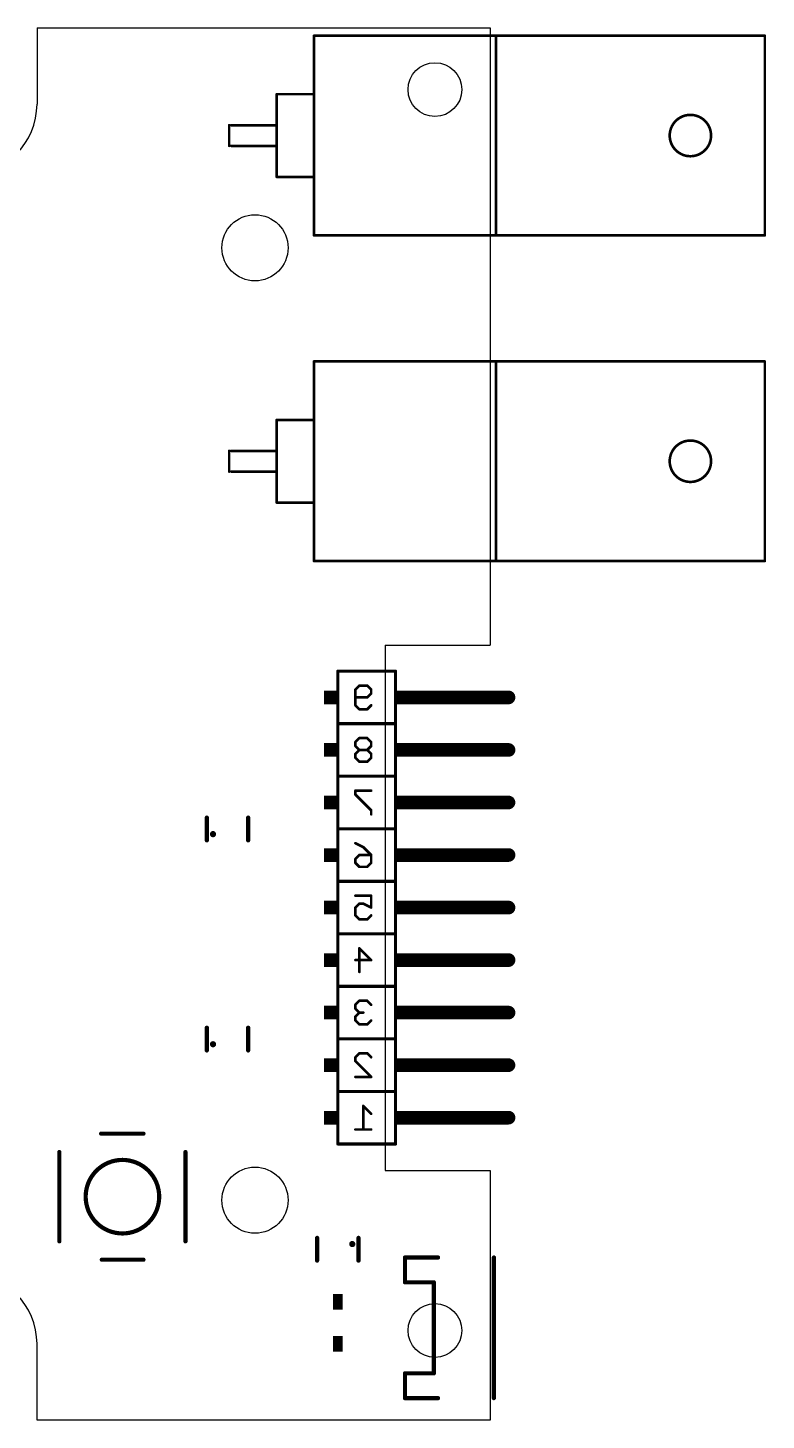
# Model space of a CAD drawing. Extents: x 0 to 104, y 0 to 74.
# Drawn here: x 67.8 to 103.5, y 3.2 to 70.5 of the extents above; entities that cross this region are included whole.
import ezdxf

# ---------------------------------------------------------------- set-up
doc = ezdxf.new("R2010")
doc.units = 0
for name, color, linetype in [('20', 178, 'CONTINUOUS'), ('21', 251, 'CONTINUOUS'), ('22', 251, 'CONTINUOUS')]:
    doc.layers.add(name, color=color, linetype=linetype)

# ---------------------------------------------------------------- blocks, each defined once
blk = doc.blocks.new('RECT')
blk.add_solid([(-0.5, -0.5), (0.5, -0.5), (-0.5, 0.5), (0.5, 0.5)])

msp = doc.modelspace()

# ---------------------------------------------------------------- linework, layer by layer
at = {"layer": '20'}
for p, q in [((68.26, 70.485), (90.17, 70.485)), ((68.26, 70.485), (68.26, 66.8)), ((90.17, 70.485), (90.17, 40.64)), ((85.09, 40.64), (85.09, 15.24)), ((85.09, 40.64), (90.17, 40.64)), ((85.09, 15.24), (90.17, 15.24)), ((90.17, 15.24), (90.17, 3.165)), ((68.26, 3.165), (68.26, 6.85)), ((90.17, 3.165), (68.26, 3.165))]:
    msp.add_line(p, q, dxfattribs=at)
for centre, radius in [((87.5, 67.5), 1.3), ((78.8, 59.85), 1.6), ((78.8, 13.8), 1.6), ((87.5, 7.5), 1.3)]:
    msp.add_circle(centre, radius, dxfattribs=at)
for centre, start, end in [((64.84, 66.8), 270, 0), ((64.84, 6.85), 0, 90)]:
    msp.add_arc(centre, 3.42, start, end, dxfattribs=at)
at = {"layer": '21'}
for points, const_width in [([(81.6838, 70.103, 1), (81.6202, 70.103)], 0.0635), ([(81.652, 70.1348, 1), (81.652, 70.0713)], 0.0635), ([(90.4838, 70.103, 1), (90.4202, 70.103)], 0.0635), ([(90.452, 70.1348, 1), (90.452, 70.0713)], 0.0635), ([(90.452, 70.0713, 1), (90.452, 70.1348)], 0.0635), ([(103.4838, 70.103, 1), (103.4202, 70.103)], 0.0635), ([(103.452, 70.0713, 1), (103.452, 70.1348)], 0.0635), ([(79.852, 67.3098, 1), (79.852, 67.2463)], 0.0635), ([(79.8838, 67.278, 1), (79.8203, 67.278)], 0.0635), ([(81.6838, 67.278, 1), (81.6202, 67.278)], 0.0635), ([(81.652, 67.2463, 1), (81.652, 67.3098)], 0.0635), ([(81.6202, 67.278, 1), (81.6838, 67.278)], 0.0635), ([(99.852, 64.278, 1), (99.852, 66.278, 1), (99.852, 64.278)], 0.127), ([(77.5838, 65.778, 1), (77.5203, 65.778)], 0.0635), ([(77.652, 65.8098, 1), (77.652, 65.7463)], 0.0635), ([(79.8838, 65.778, 1), (79.8203, 65.778)], 0.0635), ([(79.8203, 65.778, 1), (79.8838, 65.778)], 0.0635), ([(79.852, 65.7463, 1), (79.852, 65.8098)], 0.0635), ([(81.6838, 65.778, 1), (81.6202, 65.778)], 0.0635), ([(81.6202, 65.778, 1), (81.6838, 65.778)], 0.0635), ([(77.5203, 64.778, 1), (77.5838, 64.778)], 0.0635), ([(77.652, 64.8098, 1), (77.652, 64.7463)], 0.0635), ([(79.8838, 64.778, 1), (79.8203, 64.778)], 0.0635), ([(79.8203, 64.778, 1), (79.8838, 64.778)], 0.0635), ([(79.852, 64.7463, 1), (79.852, 64.8098)], 0.0635), ([(81.6838, 64.778, 1), (81.6202, 64.778)], 0.0635), ([(81.6202, 64.778, 1), (81.6838, 64.778)], 0.0635), ([(79.852, 63.3098, 1), (79.852, 63.2463)], 0.0635), ([(79.8203, 63.278, 1), (79.8838, 63.278)], 0.0635), ([(81.6838, 63.278, 1), (81.6202, 63.278)], 0.0635), ([(81.6202, 63.278, 1), (81.6838, 63.278)], 0.0635), ([(81.652, 63.2463, 1), (81.652, 63.3098)], 0.0635), ([(81.6202, 60.453, 1), (81.6838, 60.453)], 0.0635), ([(81.652, 60.4848, 1), (81.652, 60.4213)], 0.0635), ([(90.4202, 60.453, 1), (90.4838, 60.453)], 0.0635), ([(90.452, 60.4848, 1), (90.452, 60.4213)], 0.0635), ([(90.452, 60.4213, 1), (90.452, 60.4848)], 0.0635), ([(103.4202, 60.453, 1), (103.4838, 60.453)], 0.0635), ([(103.452, 60.4213, 1), (103.452, 60.4848)], 0.0635), ([(81.6838, 54.355, 1), (81.6202, 54.355)], 0.0635), ([(81.652, 54.3868, 1), (81.652, 54.3233)], 0.0635), ([(90.4838, 54.355, 1), (90.4202, 54.355)], 0.0635), ([(90.452, 54.3868, 1), (90.452, 54.3233)], 0.0635), ([(90.452, 54.3233, 1), (90.452, 54.3868)], 0.0635), ([(103.4838, 54.355, 1), (103.4202, 54.355)], 0.0635), ([(103.452, 54.3233, 1), (103.452, 54.3868)], 0.0635), ([(79.852, 51.5618, 1), (79.852, 51.4982)], 0.0635), ([(79.8838, 51.53, 1), (79.8203, 51.53)], 0.0635), ([(81.6838, 51.53, 1), (81.6202, 51.53)], 0.0635), ([(81.6202, 51.53, 1), (81.6838, 51.53)], 0.0635), ([(81.652, 51.4982, 1), (81.652, 51.5618)], 0.0635), ([(99.852, 48.53, 1), (99.852, 50.53, 1), (99.852, 48.53)], 0.127), ([(77.5838, 50.03, 1), (77.5203, 50.03)], 0.0635), ([(77.652, 50.0618, 1), (77.652, 49.9982)], 0.0635), ([(79.8838, 50.03, 1), (79.8203, 50.03)], 0.0635), ([(79.8203, 50.03, 1), (79.8838, 50.03)], 0.0635), ([(79.852, 49.9982, 1), (79.852, 50.0618)], 0.0635), ([(81.6838, 50.03, 1), (81.6202, 50.03)], 0.0635), ([(81.6202, 50.03, 1), (81.6838, 50.03)], 0.0635), ([(77.5203, 49.03, 1), (77.5838, 49.03)], 0.0635), ([(77.652, 49.0618, 1), (77.652, 48.9982)], 0.0635), ([(79.8838, 49.03, 1), (79.8203, 49.03)], 0.0635), ([(79.8203, 49.03, 1), (79.8838, 49.03)], 0.0635), ([(79.852, 48.9982, 1), (79.852, 49.0618)], 0.0635), ([(81.6838, 49.03, 1), (81.6202, 49.03)], 0.0635), ([(81.6202, 49.03, 1), (81.6838, 49.03)], 0.0635), ([(79.852, 47.5618, 1), (79.852, 47.4982)], 0.0635), ([(79.8203, 47.53, 1), (79.8838, 47.53)], 0.0635), ([(81.6838, 47.53, 1), (81.6202, 47.53)], 0.0635), ([(81.6202, 47.53, 1), (81.6838, 47.53)], 0.0635), ([(81.652, 47.4982, 1), (81.652, 47.5618)], 0.0635), ([(81.6202, 44.705, 1), (81.6838, 44.705)], 0.0635), ([(81.652, 44.7368, 1), (81.652, 44.6733)], 0.0635), ([(90.4202, 44.705, 1), (90.4838, 44.705)], 0.0635), ([(90.452, 44.7368, 1), (90.452, 44.6733)], 0.0635), ([(90.452, 44.6733, 1), (90.452, 44.7368)], 0.0635), ([(103.4202, 44.705, 1), (103.4838, 44.705)], 0.0635), ([(103.452, 44.6733, 1), (103.452, 44.7368)], 0.0635), ([(76.5208, 32.3, 1), (76.4192, 32.3)], 0.1016), ([(78.5208, 32.3, 1), (78.4192, 32.3)], 0.1016), ([(76.77, 31.425, 1), (76.77, 31.575, 1), (76.77, 31.425)], 0.15), ([(76.4192, 31.2, 1), (76.5208, 31.2)], 0.1016), ([(78.4192, 31.2, 1), (78.5208, 31.2)], 0.1016), ([(76.5208, 22.14, 1), (76.4192, 22.14)], 0.1016), ([(78.5208, 22.14, 1), (78.4192, 22.14)], 0.1016), ([(76.4192, 21.04, 1), (76.5208, 21.04)], 0.1016), ([(76.77, 21.265, 1), (76.77, 21.415, 1), (76.77, 21.265)], 0.15), ([(78.4192, 21.04, 1), (78.5208, 21.04)], 0.1016), ([(81.8548, 11.98, 1), (81.7532, 11.98)], 0.1016), ([(83.504, 11.605, 1), (83.504, 11.755, 1), (83.504, 11.605)], 0.15), ([(83.8548, 11.98, 1), (83.7532, 11.98)], 0.1016), ([(81.7532, 10.88, 1), (81.8548, 10.88)], 0.1016), ([(83.7532, 10.88, 1), (83.8548, 10.88)], 0.1016)]:
    msp.add_lwpolyline(points, format="xyb", dxfattribs=dict(at, const_width=const_width))
for points, const_width in [([(90.452, 70.103), (81.652, 70.103)], 0.127), ([(81.652, 67.278), (81.652, 70.103)], 0.127), ([(103.452, 70.103), (90.452, 70.103)], 0.127), ([(90.452, 60.453), (90.452, 70.103)], 0.127), ([(103.452, 60.453), (103.452, 70.103)], 0.127), ([(79.852, 65.778), (79.852, 67.278)], 0.127), ([(79.852, 67.278), (81.652, 67.278)], 0.127), ([(81.652, 65.778), (81.652, 67.278)], 0.127), ([(77.552, 64.778), (77.552, 65.778)], 0.127), ([(77.652, 65.778), (79.852, 65.778)], 0.127), ([(79.852, 64.778), (79.852, 65.778)], 0.127), ([(81.652, 64.778), (81.652, 65.778)], 0.127), ([(77.652, 64.778), (79.852, 64.778)], 0.127), ([(79.852, 63.278), (79.852, 64.778)], 0.127), ([(81.652, 63.278), (81.652, 64.778)], 0.127), ([(81.652, 63.278), (79.852, 63.278)], 0.127), ([(81.652, 60.453), (81.652, 63.278)], 0.127), ([(90.452, 60.453), (81.652, 60.453)], 0.127), ([(103.452, 60.453), (90.452, 60.453)], 0.127), ([(90.452, 54.355), (81.652, 54.355)], 0.127), ([(81.652, 51.53), (81.652, 54.355)], 0.127), ([(103.452, 54.355), (90.452, 54.355)], 0.127), ([(90.452, 44.705), (90.452, 54.355)], 0.127), ([(103.452, 44.705), (103.452, 54.355)], 0.127), ([(79.852, 50.03), (79.852, 51.53)], 0.127), ([(79.852, 51.53), (81.652, 51.53)], 0.127), ([(81.652, 50.03), (81.652, 51.53)], 0.127), ([(77.552, 49.03), (77.552, 50.03)], 0.127), ([(77.652, 50.03), (79.852, 50.03)], 0.127), ([(79.852, 49.03), (79.852, 50.03)], 0.127), ([(81.652, 49.03), (81.652, 50.03)], 0.127), ([(77.652, 49.03), (79.852, 49.03)], 0.127), ([(79.852, 47.53), (79.852, 49.03)], 0.127), ([(81.652, 47.53), (81.652, 49.03)], 0.127), ([(81.652, 47.53), (79.852, 47.53)], 0.127), ([(81.652, 44.705), (81.652, 47.53)], 0.127), ([(90.452, 44.705), (81.652, 44.705)], 0.127), ([(103.452, 44.705), (90.452, 44.705)], 0.127), ([(76.47, 31.2), (76.47, 32.3)], 0.2032), ([(78.47, 32.3), (78.47, 31.2)], 0.2032), ([(76.47, 21.04), (76.47, 22.14)], 0.2032), ([(78.47, 22.14), (78.47, 21.04)], 0.2032), ([(81.804, 10.88), (81.804, 11.98)], 0.2032), ([(83.804, 11.98), (83.804, 10.88)], 0.2032)]:
    msp.add_lwpolyline(points, dxfattribs=dict(at, const_width=const_width))
at = {"layer": '22'}
for points, const_width in [([(82.804, 39.38), (85.598, 39.38)], 0.1524), ([(82.804, 39.38), (82.804, 36.84)], 0.1524), ([(85.598, 36.84), (85.598, 39.38)], 0.1524), ([(83.6552, 38.4918), (83.8459, 38.6825)], 0.127), ([(83.6552, 37.7292), (83.6552, 38.4918)], 0.127), ([(83.8459, 38.6825), (84.2272, 38.6825)], 0.127), ([(84.2272, 38.6825), (84.4179, 38.4918)], 0.127), ([(84.4179, 38.4918), (84.4179, 38.3011)], 0.127), ([(86.36, 38.11), (91.059, 38.11)], 0.6604), ([(84.2272, 38.1105), (83.6552, 38.1105)], 0.127), ([(83.8459, 37.5385), (83.6552, 37.7292)], 0.127), ([(84.4179, 38.3011), (84.2272, 38.1105)], 0.127), ([(84.4179, 37.7292), (84.2272, 37.5385)], 0.127), ([(84.2272, 37.5385), (83.8459, 37.5385)], 0.127), ([(82.804, 36.84), (85.598, 36.84)], 0.1524), ([(82.804, 36.84), (82.804, 34.3)], 0.1524), ([(85.598, 34.3), (85.598, 36.84)], 0.1524), ([(83.8459, 36.1425), (83.6552, 35.9518)], 0.127), ([(83.6552, 35.9518), (83.6552, 35.7612)], 0.127), ([(83.6552, 35.7612), (83.8459, 35.5705)], 0.127), ([(84.2272, 36.1425), (83.8459, 36.1425)], 0.127), ([(84.4179, 35.9518), (84.2272, 36.1425)], 0.127), ([(84.2272, 35.5705), (84.4179, 35.7612)], 0.127), ([(84.4179, 35.7612), (84.4179, 35.9518)], 0.127), ([(86.36, 35.57), (91.059, 35.57)], 0.6604), ([(83.8459, 35.5705), (83.6552, 35.3798)], 0.127), ([(83.6552, 35.3798), (83.6552, 35.1892)], 0.127), ([(83.6552, 35.1892), (83.8459, 34.9985)], 0.127), ([(84.2272, 35.5705), (83.8459, 35.5705)], 0.127), ([(83.8459, 34.9985), (84.2272, 34.9985)], 0.127), ([(84.4179, 35.3798), (84.2272, 35.5705)], 0.127), ([(84.2272, 34.9985), (84.4179, 35.1892)], 0.127), ([(84.4179, 35.1892), (84.4179, 35.3798)], 0.127), ([(82.804, 34.3), (85.598, 34.3)], 0.1524), ([(82.804, 31.76), (82.804, 34.3)], 0.1524), ([(85.598, 31.76), (85.598, 34.3)], 0.1524), ([(84.4179, 33.6025), (83.6552, 33.6025)], 0.127), ([(83.6552, 33.6025), (83.6552, 33.4118)], 0.127), ([(83.6552, 33.4118), (84.4179, 32.6492)], 0.127), ([(86.36, 33.03), (91.059, 33.03)], 0.6604), ([(84.4179, 32.6492), (84.4179, 32.4585)], 0.127), ([(82.804, 31.76), (85.598, 31.76)], 0.1524), ([(82.804, 31.76), (82.804, 29.22)], 0.1524), ([(85.598, 29.22), (85.598, 31.76)], 0.1524), ([(83.6552, 31.0625), (84.0366, 30.8718)], 0.127), ([(83.6552, 30.2998), (83.8459, 30.4905)], 0.127), ([(83.6552, 30.1092), (83.6552, 30.2998)], 0.127), ([(83.8459, 30.4905), (84.4179, 30.4905)], 0.127), ([(84.0366, 30.8718), (84.4179, 30.4905)], 0.127), ([(84.4179, 30.4905), (84.4179, 30.1092)], 0.127), ([(86.36, 30.49), (91.059, 30.49)], 0.6604), ([(83.8459, 29.9185), (83.6552, 30.1092)], 0.127), ([(84.2272, 29.9185), (83.8459, 29.9185)], 0.127), ([(84.4179, 30.1092), (84.2272, 29.9185)], 0.127), ([(82.804, 29.22), (82.804, 26.68)], 0.1524), ([(82.804, 29.22), (85.598, 29.22)], 0.1524), ([(85.598, 26.68), (85.598, 29.22)], 0.1524), ([(83.6552, 28.5225), (84.4179, 28.5225)], 0.127), ([(84.4179, 28.5225), (84.4179, 27.9505)], 0.127), ([(86.36, 27.95), (91.059, 27.95)], 0.6604), ([(83.8459, 28.1411), (83.6552, 27.9505)], 0.127), ([(83.6552, 27.9505), (83.6552, 27.5692)], 0.127), ([(83.6552, 27.5692), (83.8459, 27.3785)], 0.127), ([(84.0366, 28.1411), (83.8459, 28.1411)], 0.127), ([(84.4179, 27.9505), (84.0366, 28.1411)], 0.127), ([(84.2272, 27.3785), (84.4179, 27.5692)], 0.127), ([(83.8459, 27.3785), (84.2272, 27.3785)], 0.127), ([(82.804, 26.68), (85.598, 26.68)], 0.1524), ([(82.804, 26.68), (82.804, 24.14)], 0.1524), ([(85.598, 24.14), (85.598, 26.68)], 0.1524), ([(83.8459, 24.8385), (83.8459, 25.9825)], 0.127), ([(83.8459, 25.9825), (84.4179, 25.4105)], 0.127), ([(86.36, 25.41), (91.059, 25.41)], 0.6604), ([(84.4179, 25.4105), (83.6552, 25.4105)], 0.127), ([(82.804, 24.14), (85.598, 24.14)], 0.1524), ([(82.804, 24.14), (82.804, 21.6)], 0.1524), ([(85.598, 21.6), (85.598, 24.14)], 0.1524), ([(83.8459, 23.4425), (83.6552, 23.2518)], 0.127), ([(83.6552, 23.2518), (83.6552, 23.0612)], 0.127), ([(83.6552, 23.0612), (83.8459, 22.8705)], 0.127), ([(83.8459, 22.8705), (83.6552, 22.6798)], 0.127), ([(84.2272, 23.4425), (83.8459, 23.4425)], 0.127), ([(83.8459, 22.8705), (84.0366, 22.8705)], 0.127), ([(84.4179, 23.2518), (84.2272, 23.4425)], 0.127), ([(86.36, 22.87), (91.059, 22.87)], 0.6604), ([(83.6552, 22.6798), (83.6552, 22.4892)], 0.127), ([(83.6552, 22.4892), (83.8459, 22.2985)], 0.127), ([(83.8459, 22.2985), (84.2272, 22.2985)], 0.127), ([(84.2272, 22.2985), (84.4179, 22.4892)], 0.127), ([(82.804, 21.6), (85.598, 21.6)], 0.1524), ([(82.804, 19.06), (82.804, 21.6)], 0.1524), ([(85.598, 19.06), (85.598, 21.6)], 0.1524), ([(83.6552, 20.7118), (83.8459, 20.9025)], 0.127), ([(83.8459, 20.9025), (84.2272, 20.9025)], 0.127), ([(84.2272, 20.9025), (84.4179, 20.7118)], 0.127), ([(83.6552, 20.5212), (83.6552, 20.7118)], 0.127), ([(84.4179, 19.7585), (83.6552, 20.5212)], 0.127), ([(86.36, 20.33), (91.059, 20.33)], 0.6604), ([(83.6552, 19.7585), (84.4179, 19.7585)], 0.127), ([(82.804, 19.06), (85.598, 19.06)], 0.1524), ([(82.804, 19.06), (82.804, 16.52)], 0.1524), ([(85.598, 16.52), (85.598, 19.06)], 0.1524), ([(84.4179, 17.9811), (84.0366, 18.3625)], 0.127), ([(84.0366, 18.3625), (84.0366, 17.2185)], 0.127), ([(86.36, 17.79), (91.059, 17.79)], 0.6604), ([(71.362, 17.018), (73.406, 17.018)], 0.2032), ([(84.4179, 17.2185), (83.6552, 17.2185)], 0.127), ([(69.342, 11.811), (69.342, 16.129)], 0.2032), ([(75.438, 16.129), (75.438, 11.811)], 0.2032), ([(82.804, 16.52), (85.598, 16.52)], 0.1524), ([(71.392, 10.922), (73.406, 10.922)], 0.2032), ([(87.65, 11.03), (86.05, 11.03)], 0.2032), ([(86.05, 11.03), (86.05, 9.83)], 0.2032), ([(90.35, 11.03), (90.35, 4.23)], 0.2032), ([(86.05, 9.83), (87.45, 9.83)], 0.2032), ([(87.45, 9.83), (87.45, 5.43)], 0.2032), ([(86.05, 4.23), (86.05, 5.43)], 0.2032), ([(87.45, 5.43), (86.05, 5.43)], 0.2032), ([(87.65, 4.23), (86.05, 4.23)], 0.2032)]:
    msp.add_lwpolyline(points, dxfattribs=dict(at, const_width=const_width))
for points, const_width in [([(82.804, 39.4181, 1), (82.804, 39.3419)], 0.0762), ([(82.8421, 39.38, 1), (82.7659, 39.38)], 0.0762), ([(85.6361, 39.38, 1), (85.5599, 39.38)], 0.0762), ([(85.598, 39.3419, 1), (85.598, 39.4181)], 0.0762), ([(83.687, 38.4918, 1), (83.6235, 38.4918)], 0.0635), ([(83.6328, 38.5143, 1), (83.6777, 38.4694)], 0.0635), ([(83.8459, 38.7142, 1), (83.8459, 38.6507)], 0.0635), ([(83.8684, 38.66, 1), (83.8235, 38.7049)], 0.0635), ([(84.2497, 38.7049, 1), (84.2048, 38.66)], 0.0635), ([(84.2272, 38.6507, 1), (84.2272, 38.7142)], 0.0635), ([(84.4496, 38.4918, 1), (84.3861, 38.4918)], 0.0635), ([(84.3954, 38.4694, 1), (84.4403, 38.5143)], 0.0635), ([(86.36, 38.2751, 1), (86.36, 37.9449)], 0.3302), ([(91.059, 37.9449, 1), (91.059, 38.2751)], 0.3302), ([(83.6552, 38.1422, 1), (83.6552, 38.0787)], 0.0635), ([(83.6777, 37.7516, 1), (83.6328, 37.7067)], 0.0635), ([(83.6235, 37.7292, 1), (83.687, 37.7292)], 0.0635), ([(84.2048, 38.1329, 1), (84.2497, 38.088)], 0.0635), ([(84.2272, 38.0787, 1), (84.2272, 38.1422)], 0.0635), ([(84.3861, 38.3011, 1), (84.4496, 38.3011)], 0.0635), ([(84.4403, 38.2787, 1), (84.3954, 38.3236)], 0.0635), ([(84.4403, 37.7067, 1), (84.3954, 37.7516)], 0.0635), ([(83.8459, 37.5703, 1), (83.8459, 37.5067)], 0.0635), ([(83.8235, 37.516, 1), (83.8684, 37.561)], 0.0635), ([(84.2048, 37.561, 1), (84.2497, 37.516)], 0.0635), ([(84.2272, 37.5067, 1), (84.2272, 37.5703)], 0.0635), ([(82.804, 36.8781, 1), (82.804, 36.8019)], 0.0762), ([(82.8421, 36.84, 1), (82.7659, 36.84)], 0.0762), ([(82.7659, 36.84, 1), (82.8421, 36.84)], 0.0762), ([(85.6361, 36.84, 1), (85.5599, 36.84)], 0.0762), ([(85.5599, 36.84, 1), (85.6361, 36.84)], 0.0762), ([(85.598, 36.8019, 1), (85.598, 36.8781)], 0.0762), ([(83.687, 35.9518, 1), (83.6235, 35.9518)], 0.0635), ([(83.6328, 35.9743, 1), (83.6777, 35.9294)], 0.0635), ([(83.6777, 35.7836, 1), (83.6328, 35.7387)], 0.0635), ([(83.6235, 35.7612, 1), (83.687, 35.7612)], 0.0635), ([(83.8459, 36.1742, 1), (83.8459, 36.1107)], 0.0635), ([(83.8684, 36.12, 1), (83.8235, 36.1649)], 0.0635), ([(84.2497, 36.1649, 1), (84.2048, 36.12)], 0.0635), ([(84.2272, 36.1107, 1), (84.2272, 36.1742)], 0.0635), ([(84.4496, 35.9518, 1), (84.3861, 35.9518)], 0.0635), ([(84.3861, 35.7612, 1), (84.4496, 35.7612)], 0.0635), ([(84.3954, 35.9294, 1), (84.4403, 35.9743)], 0.0635), ([(84.4403, 35.7387, 1), (84.3954, 35.7836)], 0.0635), ([(86.36, 35.7351, 1), (86.36, 35.4049)], 0.3302), ([(91.059, 35.4049, 1), (91.059, 35.7351)], 0.3302), ([(83.687, 35.3798, 1), (83.6235, 35.3798)], 0.0635), ([(83.6328, 35.4023, 1), (83.6777, 35.3574)], 0.0635), ([(83.6777, 35.2116, 1), (83.6328, 35.1667)], 0.0635), ([(83.6235, 35.1892, 1), (83.687, 35.1892)], 0.0635), ([(83.8459, 35.0303, 1), (83.8459, 34.9667)], 0.0635), ([(83.8459, 35.6022, 1), (83.8459, 35.5387)], 0.0635), ([(83.8684, 35.548, 1), (83.8235, 35.5929)], 0.0635), ([(83.8235, 35.548, 1), (83.8684, 35.5929)], 0.0635), ([(83.8235, 34.976, 1), (83.8684, 35.021)], 0.0635), ([(84.2048, 35.021, 1), (84.2497, 34.976)], 0.0635), ([(84.2497, 35.5929, 1), (84.2048, 35.548)], 0.0635), ([(84.2048, 35.5929, 1), (84.2497, 35.548)], 0.0635), ([(84.2272, 35.5387, 1), (84.2272, 35.6022)], 0.0635), ([(84.2272, 34.9667, 1), (84.2272, 35.0303)], 0.0635), ([(84.4496, 35.3798, 1), (84.3861, 35.3798)], 0.0635), ([(84.3861, 35.1892, 1), (84.4496, 35.1892)], 0.0635), ([(84.3954, 35.3574, 1), (84.4403, 35.4023)], 0.0635), ([(84.4403, 35.1667, 1), (84.3954, 35.2116)], 0.0635), ([(82.804, 34.3381, 1), (82.804, 34.2619)], 0.0762), ([(82.8421, 34.3, 1), (82.7659, 34.3)], 0.0762), ([(82.7659, 34.3, 1), (82.8421, 34.3)], 0.0762), ([(85.6361, 34.3, 1), (85.5599, 34.3)], 0.0762), ([(85.5599, 34.3, 1), (85.6361, 34.3)], 0.0762), ([(85.598, 34.2619, 1), (85.598, 34.3381)], 0.0762), ([(83.6552, 33.6342, 1), (83.6552, 33.5707)], 0.0635), ([(83.687, 33.6025, 1), (83.6235, 33.6025)], 0.0635), ([(84.4179, 33.5707, 1), (84.4179, 33.6342)], 0.0635), ([(83.6777, 33.4343, 1), (83.6328, 33.3894)], 0.0635), ([(83.6235, 33.4118, 1), (83.687, 33.4118)], 0.0635), ([(86.36, 33.1951, 1), (86.36, 32.8649)], 0.3302), ([(91.059, 32.8649, 1), (91.059, 33.1951)], 0.3302), ([(84.4496, 32.6492, 1), (84.3861, 32.6492)], 0.0635), ([(84.3861, 32.4585, 1), (84.4496, 32.4585)], 0.0635), ([(84.3954, 32.6267, 1), (84.4403, 32.6716)], 0.0635), ([(82.804, 31.7981, 1), (82.804, 31.7219)], 0.0762), ([(82.8421, 31.76, 1), (82.7659, 31.76)], 0.0762), ([(82.7659, 31.76, 1), (82.8421, 31.76)], 0.0762), ([(85.6361, 31.76, 1), (85.5599, 31.76)], 0.0762), ([(85.5599, 31.76, 1), (85.6361, 31.76)], 0.0762), ([(85.598, 31.7219, 1), (85.598, 31.7981)], 0.0762), ([(83.6694, 31.0909, 1), (83.641, 31.0341)], 0.0635), ([(83.687, 30.2998, 1), (83.6235, 30.2998)], 0.0635), ([(83.6328, 30.3223, 1), (83.6777, 30.2774)], 0.0635), ([(83.8459, 30.5222, 1), (83.8459, 30.4587)], 0.0635), ([(83.8684, 30.468, 1), (83.8235, 30.5129)], 0.0635), ([(84.059, 30.8943, 1), (84.0141, 30.8494)], 0.0635), ([(84.0224, 30.8434, 1), (84.0508, 30.9002)], 0.0635), ([(84.4496, 30.4905, 1), (84.3861, 30.4905)], 0.0635), ([(84.3954, 30.468, 1), (84.4403, 30.5129)], 0.0635), ([(84.4179, 30.4587, 1), (84.4179, 30.5222)], 0.0635), ([(86.36, 30.6551, 1), (86.36, 30.3249)], 0.3302), ([(91.059, 30.3249, 1), (91.059, 30.6551)], 0.3302), ([(83.6777, 30.1316, 1), (83.6328, 30.0867)], 0.0635), ([(83.6235, 30.1092, 1), (83.687, 30.1092)], 0.0635), ([(83.8459, 29.9503, 1), (83.8459, 29.8868)], 0.0635), ([(83.8235, 29.896, 1), (83.8684, 29.941)], 0.0635), ([(84.2048, 29.941, 1), (84.2497, 29.896)], 0.0635), ([(84.2272, 29.8868, 1), (84.2272, 29.9503)], 0.0635), ([(84.3861, 30.1092, 1), (84.4496, 30.1092)], 0.0635), ([(84.4403, 30.0867, 1), (84.3954, 30.1316)], 0.0635), ([(82.8421, 29.22, 1), (82.7659, 29.22)], 0.0762), ([(82.804, 29.2581, 1), (82.804, 29.1819)], 0.0762), ([(82.7659, 29.22, 1), (82.8421, 29.22)], 0.0762), ([(85.6361, 29.22, 1), (85.5599, 29.22)], 0.0762), ([(85.5599, 29.22, 1), (85.6361, 29.22)], 0.0762), ([(85.598, 29.1819, 1), (85.598, 29.2581)], 0.0762), ([(83.6552, 28.5542, 1), (83.6552, 28.4907)], 0.0635), ([(84.4496, 28.5225, 1), (84.3861, 28.5225)], 0.0635), ([(84.4179, 28.4907, 1), (84.4179, 28.5542)], 0.0635), ([(86.36, 28.1151, 1), (86.36, 27.7849)], 0.3302), ([(91.059, 27.7849, 1), (91.059, 28.1151)], 0.3302), ([(83.687, 27.9505, 1), (83.6235, 27.9505)], 0.0635), ([(83.6328, 27.9729, 1), (83.6777, 27.928)], 0.0635), ([(83.6777, 27.5916, 1), (83.6328, 27.5467)], 0.0635), ([(83.8459, 28.1729, 1), (83.8459, 28.1094)], 0.0635), ([(83.8684, 28.1187, 1), (83.8235, 28.1636)], 0.0635), ([(84.0508, 28.1695, 1), (84.0224, 28.1128)], 0.0635), ([(84.0366, 28.1094, 1), (84.0366, 28.1729)], 0.0635), ([(84.3861, 27.9505, 1), (84.4496, 27.9505)], 0.0635), ([(84.4403, 27.5467, 1), (84.3954, 27.5916)], 0.0635), ([(84.4037, 27.9221, 1), (84.4321, 27.9789)], 0.0635), ([(83.6235, 27.5692, 1), (83.687, 27.5692)], 0.0635), ([(83.8459, 27.4103, 1), (83.8459, 27.3468)], 0.0635), ([(83.8235, 27.356, 1), (83.8684, 27.401)], 0.0635), ([(84.2048, 27.401, 1), (84.2497, 27.356)], 0.0635), ([(84.2272, 27.3468, 1), (84.2272, 27.4103)], 0.0635), ([(82.804, 26.7181, 1), (82.804, 26.6419)], 0.0762), ([(82.8421, 26.68, 1), (82.7659, 26.68)], 0.0762), ([(82.7659, 26.68, 1), (82.8421, 26.68)], 0.0762), ([(85.6361, 26.68, 1), (85.5599, 26.68)], 0.0762), ([(85.5599, 26.68, 1), (85.6361, 26.68)], 0.0762), ([(85.598, 26.6419, 1), (85.598, 26.7181)], 0.0762), ([(83.8777, 25.9825, 1), (83.8142, 25.9825)], 0.0635), ([(83.8684, 26.0049, 1), (83.8235, 25.96)], 0.0635), ([(86.36, 25.5751, 1), (86.36, 25.2449)], 0.3302), ([(91.059, 25.2449, 1), (91.059, 25.5751)], 0.3302), ([(83.6552, 25.4422, 1), (83.6552, 25.3787)], 0.0635), ([(84.3954, 25.388, 1), (84.4403, 25.4329)], 0.0635), ([(84.4179, 25.3787, 1), (84.4179, 25.4422)], 0.0635), ([(83.8142, 24.8385, 1), (83.8777, 24.8385)], 0.0635), ([(82.804, 24.1781, 1), (82.804, 24.1019)], 0.0762), ([(82.8421, 24.14, 1), (82.7659, 24.14)], 0.0762), ([(82.7659, 24.14, 1), (82.8421, 24.14)], 0.0762), ([(85.6361, 24.14, 1), (85.5599, 24.14)], 0.0762), ([(85.5599, 24.14, 1), (85.6361, 24.14)], 0.0762), ([(85.598, 24.1019, 1), (85.598, 24.1781)], 0.0762), ([(83.687, 23.2518, 1), (83.6235, 23.2518)], 0.0635), ([(83.6328, 23.2743, 1), (83.6777, 23.2294)], 0.0635), ([(83.6777, 23.0836, 1), (83.6328, 23.0387)], 0.0635), ([(83.6235, 23.0612, 1), (83.687, 23.0612)], 0.0635), ([(83.8459, 23.4742, 1), (83.8459, 23.4107)], 0.0635), ([(83.8459, 22.9022, 1), (83.8459, 22.8387)], 0.0635), ([(83.8684, 23.42, 1), (83.8235, 23.4649)], 0.0635), ([(83.8684, 22.848, 1), (83.8235, 22.8929)], 0.0635), ([(83.8235, 22.848, 1), (83.8684, 22.8929)], 0.0635), ([(84.0366, 22.8387, 1), (84.0366, 22.9022)], 0.0635), ([(84.2497, 23.4649, 1), (84.2048, 23.42)], 0.0635), ([(84.2272, 23.4107, 1), (84.2272, 23.4742)], 0.0635), ([(84.3954, 23.2294, 1), (84.4403, 23.2743)], 0.0635), ([(86.36, 23.0351, 1), (86.36, 22.7049)], 0.3302), ([(91.059, 22.7049, 1), (91.059, 23.0351)], 0.3302), ([(83.687, 22.6798, 1), (83.6235, 22.6798)], 0.0635), ([(83.6328, 22.7023, 1), (83.6777, 22.6574)], 0.0635), ([(83.6777, 22.5116, 1), (83.6328, 22.4667)], 0.0635), ([(83.6235, 22.4892, 1), (83.687, 22.4892)], 0.0635), ([(83.8459, 22.3302, 1), (83.8459, 22.2668)], 0.0635), ([(83.8235, 22.276, 1), (83.8684, 22.321)], 0.0635), ([(84.2048, 22.321, 1), (84.2497, 22.276)], 0.0635), ([(84.2272, 22.2668, 1), (84.2272, 22.3302)], 0.0635), ([(84.4403, 22.4667, 1), (84.3954, 22.5116)], 0.0635), ([(82.804, 21.6381, 1), (82.804, 21.5619)], 0.0762), ([(82.8421, 21.6, 1), (82.7659, 21.6)], 0.0762), ([(82.7659, 21.6, 1), (82.8421, 21.6)], 0.0762), ([(85.6361, 21.6, 1), (85.5599, 21.6)], 0.0762), ([(85.5599, 21.6, 1), (85.6361, 21.6)], 0.0762), ([(85.598, 21.5619, 1), (85.598, 21.6381)], 0.0762), ([(83.8459, 20.9342, 1), (83.8459, 20.8707)], 0.0635), ([(83.8684, 20.88, 1), (83.8235, 20.9249)], 0.0635), ([(84.2497, 20.9249, 1), (84.2048, 20.88)], 0.0635), ([(84.2272, 20.8707, 1), (84.2272, 20.9342)], 0.0635), ([(83.687, 20.7118, 1), (83.6235, 20.7118)], 0.0635), ([(83.6328, 20.7343, 1), (83.6777, 20.6894)], 0.0635), ([(83.6777, 20.5436, 1), (83.6328, 20.4987)], 0.0635), ([(83.6235, 20.5212, 1), (83.687, 20.5212)], 0.0635), ([(84.3954, 20.6894, 1), (84.4403, 20.7343)], 0.0635), ([(86.36, 20.4951, 1), (86.36, 20.1649)], 0.3302), ([(91.059, 20.1649, 1), (91.059, 20.4951)], 0.3302), ([(83.6552, 19.7903, 1), (83.6552, 19.7268)], 0.0635), ([(84.3954, 19.736, 1), (84.4403, 19.781)], 0.0635), ([(84.4179, 19.7268, 1), (84.4179, 19.7903)], 0.0635), ([(82.804, 19.0981, 1), (82.804, 19.0219)], 0.0762), ([(82.8421, 19.06, 1), (82.7659, 19.06)], 0.0762), ([(82.7659, 19.06, 1), (82.8421, 19.06)], 0.0762), ([(85.6361, 19.06, 1), (85.5599, 19.06)], 0.0762), ([(85.5599, 19.06, 1), (85.6361, 19.06)], 0.0762), ([(85.598, 19.0219, 1), (85.598, 19.0981)], 0.0762), ([(84.0683, 18.3625, 1), (84.0048, 18.3625)], 0.0635), ([(84.059, 18.3849, 1), (84.0141, 18.34)], 0.0635), ([(84.3954, 17.9587, 1), (84.4403, 18.0036)], 0.0635), ([(86.36, 17.9551, 1), (86.36, 17.6249)], 0.3302), ([(91.059, 17.6249, 1), (91.059, 17.9551)], 0.3302), ([(71.362, 17.0688, 1), (71.362, 16.9672)], 0.1016), ([(73.406, 16.9672, 1), (73.406, 17.0688)], 0.1016), ([(83.6552, 17.2503, 1), (83.6552, 17.1868)], 0.0635), ([(84.0048, 17.2185, 1), (84.0683, 17.2185)], 0.0635), ([(84.4179, 17.1868, 1), (84.4179, 17.2503)], 0.0635), ([(69.3928, 16.129, 1), (69.2912, 16.129)], 0.1016), ([(75.4888, 16.129, 1), (75.3872, 16.129)], 0.1016), ([(82.804, 16.5581, 1), (82.804, 16.4819)], 0.0762), ([(82.7659, 16.52, 1), (82.8421, 16.52)], 0.0762), ([(85.5599, 16.52, 1), (85.6361, 16.52)], 0.0762), ([(85.598, 16.4819, 1), (85.598, 16.5581)], 0.0762), ([(72.39, 12.192, 1), (72.39, 15.748, 1), (72.39, 12.192)], 0.2032), ([(69.2912, 11.811, 1), (69.3928, 11.811)], 0.1016), ([(75.3872, 11.811, 1), (75.4888, 11.811)], 0.1016), ([(71.392, 10.9728, 1), (71.392, 10.8712)], 0.1016), ([(73.406, 10.8712, 1), (73.406, 10.9728)], 0.1016), ([(86.05, 11.0808, 1), (86.05, 10.9792)], 0.1016), ([(86.1008, 11.03, 1), (85.9992, 11.03)], 0.1016), ([(87.65, 10.9792, 1), (87.65, 11.0808)], 0.1016), ([(90.4008, 11.03, 1), (90.2992, 11.03)], 0.1016), ([(86.05, 9.8808, 1), (86.05, 9.7792)], 0.1016), ([(85.9992, 9.83, 1), (86.1008, 9.83)], 0.1016), ([(87.5008, 9.83, 1), (87.3992, 9.83)], 0.1016), ([(87.45, 9.7792, 1), (87.45, 9.8808)], 0.1016), ([(86.1008, 5.43, 1), (85.9992, 5.43)], 0.1016), ([(86.05, 5.4808, 1), (86.05, 5.3792)], 0.1016), ([(87.3992, 5.43, 1), (87.5008, 5.43)], 0.1016), ([(87.45, 5.3792, 1), (87.45, 5.4808)], 0.1016), ([(86.05, 4.2808, 1), (86.05, 4.1792)], 0.1016), ([(85.9992, 4.23, 1), (86.1008, 4.23)], 0.1016), ([(87.65, 4.1792, 1), (87.65, 4.2808)], 0.1016), ([(90.2992, 4.23, 1), (90.4008, 4.23)], 0.1016)]:
    msp.add_lwpolyline(points, format="xyb", dxfattribs=dict(at, const_width=const_width))

# ---------------------------------------------------------------- block references
at = {"layer": '21', "xscale": 0.4572, "yscale": 0.762}
for p in [(82.804, 8.89), (82.804, 6.858)]:
    msp.add_blockref('RECT', p, dxfattribs=at)
at = {"layer": '22', "xscale": 0.6604, "rotation": 90}
for p, yscale in [((82.4738, 38.11), 0.6604), ((85.979, 38.11), 0.762), ((82.4738, 35.57), 0.6604), ((85.979, 35.57), 0.762), ((82.4738, 33.03), 0.6604), ((85.979, 33.03), 0.762), ((82.4738, 30.49), 0.6604), ((85.979, 30.49), 0.762), ((82.4738, 27.95), 0.6604), ((85.979, 27.95), 0.762), ((82.4738, 25.41), 0.6604), ((85.979, 25.41), 0.762), ((82.4738, 22.87), 0.6604), ((85.979, 22.87), 0.762), ((82.4738, 20.33), 0.6604), ((85.979, 20.33), 0.762), ((82.4738, 17.79), 0.6604), ((85.979, 17.79), 0.762)]:
    msp.add_blockref('RECT', p, dxfattribs=dict(at, yscale=yscale))

doc.saveas('drawing.dxf')
